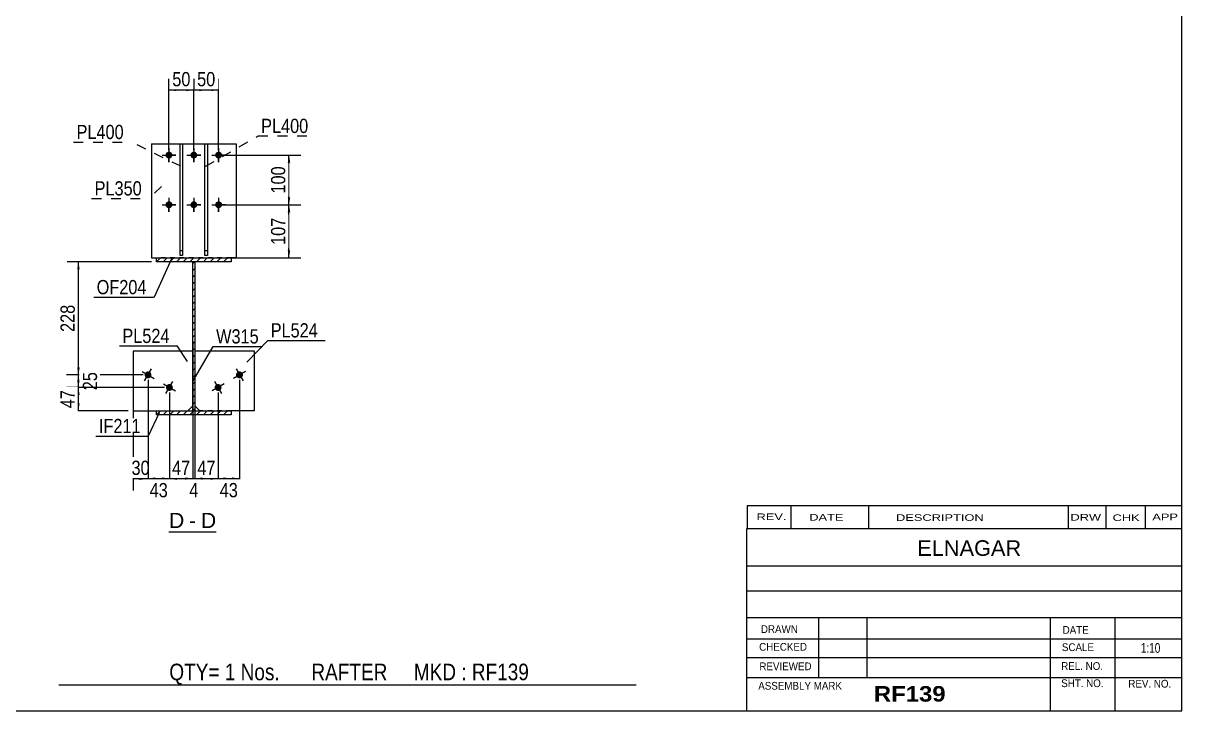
# Model space of a CAD drawing. Header units: millimetres. Extents: x -33 to 369, y -197 to 80.
# Drawn here: x 135.8 to 369.1, y -196.6 to -58.1 of the extents above; entities that cross this region are included whole.
import ezdxf

# ---------------------------------------------------------------- set-up
doc = ezdxf.new("R2010")
doc.units = ezdxf.units.MM
doc.linetypes.add('DXK_LINE_DOT1', pattern=[1.8814, 0.9407, -0.9407])
doc.linetypes.add('DXK_LINE_DOT2', pattern=[3.9198, 1.9599, -1.9599])
doc.styles.add('Arial', font='ARIAL.TTF', dxfattribs={"height": 0.2})
doc.styles.add('Arial Bold', font='ARIALBD.TTF', dxfattribs={"height": 0.2})
doc.styles.add('Arial Narrow', font='ARIALN.TTF', dxfattribs={"height": 0.2})

# ---------------------------------------------------------------- blocks, each defined once
blk = doc.blocks.new('Unknown-627306682-1201')
at = {"color": 5, "linetype": 'Continuous'}
for p, q in [((369.14, -196.57), (369.14, 80.43)), ((-30.86, -196.57), (369.14, -196.57))]:
    blk.add_line(p, q, dxfattribs=at)
blk = doc.blocks.new('Unknown-627306682-12 - 1220')
at = {"color": 7, "linetype": 'Continuous'}
blk.add_line((165.18, -160.5), (174.68, -160.5), dxfattribs=at)
at = {"color": 0, "linetype": 'Continuous'}
blk.add_wipeout([(168.26, -159.75), (168.26, -156.55), (165.18, -156.55), (165.18, -159.75)], dxfattribs=at)
blk.add_wipeout([(170.64, -159.75), (170.64, -156.55), (169.22, -156.55), (169.22, -159.75)], dxfattribs=at)
at = {"color": 96, "linetype": 'Continuous', "style": 'Arial'}
blk.add_text('D', height=3.06, dxfattribs=at).set_placement((165.18, -159.75))
at = {"color": 0, "linetype": 'Continuous'}
blk.add_wipeout([(174.68, -159.75), (174.68, -156.55), (171.6, -156.55), (171.6, -159.75)], dxfattribs=at)
at = {"color": 96, "linetype": 'Continuous', "style": 'Arial'}
for s, p in [('-', (169.22, -159.75)), ('D', (171.6, -159.75))]:
    blk.add_text(s, height=3.06, dxfattribs=at).set_placement(p)
blk = doc.blocks.new('Part-627306682-1240 - 1220')
at = {"color": 2, "linetype": 'Continuous'}
for p, q in [((161.68, -82.34), (161.68, -105.34)), ((161.68, -82.34), (178.68, -82.34)), ((178.68, -82.34), (178.68, -105.34)), ((161.68, -105.34), (162.68, -105.34)), ((178.68, -105.34), (177.68, -105.34))]:
    blk.add_line(p, q, dxfattribs=at)
at = {"color": 7, "linetype": 'DXK_LINE_DOT1'}
blk.add_line((177.68, -105.34), (162.68, -105.34), dxfattribs=at)
blk = doc.blocks.new('Part-627306682-1280 - 1220')
at = {"linetype": 'Continuous'}
h = blk.add_hatch(dxfattribs=at)
h.set_pattern_fill('', scale=0.3, style=0, pattern_type=0)
h.set_pattern_definition([(45, (162.6751, -136.9391), (-0.67352, 0.67352), [])])
h.paths.add_polyline_path([(162.68, -136.14), (162.68, -136.94), (177.68, -136.94), (177.68, -136.14)])
at = {"color": 2, "linetype": 'Continuous'}
for p, q in [((162.68, -136.94), (162.68, -136.14)), ((162.68, -136.14), (177.68, -136.14)), ((177.68, -136.94), (162.68, -136.94)), ((177.68, -136.14), (177.68, -136.94))]:
    blk.add_line(p, q, dxfattribs=at)
blk = doc.blocks.new('Part-627306682-1302 - 1220')
at = {"linetype": 'Continuous'}
h = blk.add_hatch(dxfattribs=at)
h.set_pattern_fill('', scale=0.3, style=0, pattern_type=0)
h.set_pattern_definition([(45, (162.6751, -106.1391), (-0.67352, 0.67352), [])])
h.paths.add_polyline_path([(162.68, -105.34), (162.68, -106.14), (177.68, -106.14), (177.68, -105.34)])
at = {"color": 2, "linetype": 'Continuous'}
for p, q in [((162.68, -106.14), (162.68, -105.34)), ((162.68, -105.34), (177.68, -105.34)), ((177.68, -106.14), (162.68, -106.14)), ((177.68, -105.34), (177.68, -106.14))]:
    blk.add_line(p, q, dxfattribs=at)
blk = doc.blocks.new('Bolt-627306682-1306 - 1220')
at = {"linetype": 'Continuous'}
for points in [[(179.74, -129.51, -1), (179.03, -128.3, -1)], [(175.43, -132.04, -1), (174.72, -130.84, -1)]]:
    blk.add_hatch(color=3, dxfattribs=at).paths.add_polyline_path(points)
at = {"color": 3, "linetype": 'Continuous'}
for p, q in [((180.59, -128.2), (178.18, -129.61)), ((178.68, -127.7), (180.1, -130.11)), ((174.37, -130.23), (175.78, -132.65)), ((176.28, -130.73), (173.87, -132.15))]:
    blk.add_line(p, q, dxfattribs=at)
blk = doc.blocks.new('Bolt-627306682-1307 - 1220')
at = {"linetype": 'Continuous'}
for points in [[(161.32, -128.3, -1), (160.61, -129.51, -1)], [(165.63, -130.84, -1), (164.92, -132.04, -1)]]:
    blk.add_hatch(color=3, dxfattribs=at).paths.add_polyline_path(points)
at = {"color": 3, "linetype": 'Continuous'}
for p, q in [((159.76, -128.2), (162.17, -129.61)), ((160.26, -130.11), (161.67, -127.7)), ((164.57, -132.65), (165.98, -130.23)), ((164.07, -130.73), (166.48, -132.15))]:
    blk.add_line(p, q, dxfattribs=at)
blk = doc.blocks.new('Bolt-627306682-1308 - 1220')
at = {"color": 3, "linetype": 'Continuous'}
for p, q in [((165.18, -83.24), (165.18, -84.17)), ((170.18, -83.24), (170.18, -84.17)), ((175.18, -83.24), (175.18, -84.17)), ((163.78, -84.64), (164.71, -84.64)), ((165.18, -86.04), (165.18, -85.11)), ((166.58, -84.64), (165.64, -84.64)), ((168.78, -84.64), (169.71, -84.64)), ((170.18, -86.04), (170.18, -85.11)), ((171.58, -84.64), (170.64, -84.64)), ((173.78, -84.64), (174.71, -84.64)), ((175.18, -86.04), (175.18, -85.11)), ((176.58, -84.64), (175.64, -84.64)), ((165.18, -93.24), (165.18, -94.17)), ((170.18, -93.24), (170.18, -94.17)), ((175.18, -93.24), (175.18, -94.17)), ((163.78, -94.64), (164.71, -94.64)), ((165.18, -96.04), (165.18, -95.11)), ((166.58, -94.64), (165.64, -94.64)), ((168.78, -94.64), (169.71, -94.64)), ((170.18, -96.04), (170.18, -95.11)), ((171.58, -94.64), (170.64, -94.64)), ((173.78, -94.64), (174.71, -94.64)), ((175.18, -96.04), (175.18, -95.11)), ((176.58, -94.64), (175.64, -94.64))]:
    blk.add_line(p, q, dxfattribs=at)
blk = doc.blocks.new('Bolt-627306682-1316 - 1220')
at = {"linetype": 'Continuous'}
for points in [[(165.88, -84.64, -1), (164.48, -84.64, -1)], [(170.88, -84.64, -1), (169.48, -84.64, -1)], [(175.88, -84.64, -1), (174.48, -84.64, -1)], [(165.88, -94.64, -1), (164.48, -94.64, -1)], [(170.88, -94.64, -1), (169.48, -94.64, -1)], [(175.88, -94.64, -1), (174.48, -94.64, -1)]]:
    blk.add_hatch(color=3, dxfattribs=at).paths.add_polyline_path(points)
at = {"color": 3, "linetype": 'Continuous'}
for p, q in [((165.18, -83.24), (165.18, -86.04)), ((170.18, -83.24), (170.18, -86.04)), ((175.18, -83.24), (175.18, -86.04)), ((163.78, -84.64), (166.58, -84.64)), ((168.78, -84.64), (171.58, -84.64)), ((173.78, -84.64), (176.58, -84.64)), ((165.18, -93.24), (165.18, -96.04)), ((170.18, -93.24), (170.18, -96.04)), ((175.18, -93.24), (175.18, -96.04)), ((163.78, -94.64), (166.58, -94.64)), ((168.78, -94.64), (171.58, -94.64)), ((173.78, -94.64), (176.58, -94.64))]:
    blk.add_line(p, q, dxfattribs=at)
blk = doc.blocks.new('Part-627306682-1335 - 1220')
at = {"linetype": 'Continuous'}
h = blk.add_hatch(dxfattribs=at)
h.set_pattern_fill('', scale=0.3, style=0, pattern_type=0)
h.set_pattern_definition([(45, (169.9751, -136.1391), (-0.67352, 0.67352), [])])
h.paths.add_polyline_path([(169.98, -106.14), (169.98, -136.14), (170.38, -136.14), (170.38, -106.14)])
at = {"color": 2, "linetype": 'Continuous'}
for p, q in [((169.98, -136.14), (169.98, -106.14)), ((169.98, -106.14), (170.38, -106.14)), ((170.38, -106.14), (170.38, -136.14)), ((170.38, -136.14), (169.98, -136.14))]:
    blk.add_line(p, q, dxfattribs=at)
blk = doc.blocks.new('Part-627306682-1336 - 1220')
at = {"color": 2, "linetype": 'Continuous'}
for p, q in [((172.43, -104.84), (172.43, -82.34)), ((172.43, -82.34), (172.93, -82.34)), ((172.93, -82.34), (172.93, -104.84)), ((172.93, -104.84), (172.43, -104.84))]:
    blk.add_line(p, q, dxfattribs=at)
at = {"color": 7, "linetype": 'DXK_LINE_DOT1'}
blk.add_line((172.43, -103.84), (172.93, -103.84), dxfattribs=at)
blk = doc.blocks.new('Part-627306682-1425 - 1220')
at = {"color": 7, "linetype": 'DXK_LINE_DOT1'}
for p, q in [((161.68, -82.34), (161.68, -105.34)), ((161.68, -82.34), (167.43, -82.34)), ((167.93, -82.34), (172.43, -82.34)), ((172.93, -82.34), (178.68, -82.34)), ((178.68, -82.34), (178.68, -105.34)), ((161.68, -105.34), (162.68, -105.34)), ((177.68, -105.34), (178.68, -105.34))]:
    blk.add_line(p, q, dxfattribs=at)
blk = doc.blocks.new('Part-627306682-1361 - 1220')
at = {"color": 7, "linetype": 'DXK_LINE_DOT1'}
for p, q in [((172.43, -104.84), (172.43, -82.34)), ((172.43, -82.34), (172.93, -82.34)), ((172.93, -82.34), (172.93, -104.84)), ((172.93, -104.84), (172.43, -104.84))]:
    blk.add_line(p, q, dxfattribs=at)
blk = doc.blocks.new('Part-627306682-1367 - 1220')
at = {"color": 2, "linetype": 'Continuous'}
for p, q in [((167.43, -104.84), (167.43, -82.34)), ((167.43, -82.34), (167.93, -82.34)), ((167.93, -82.34), (167.93, -104.84)), ((167.93, -104.84), (167.43, -104.84))]:
    blk.add_line(p, q, dxfattribs=at)
at = {"color": 7, "linetype": 'DXK_LINE_DOT1'}
blk.add_line((167.43, -103.84), (167.93, -103.84), dxfattribs=at)
blk = doc.blocks.new('Part-627306682-1393 - 1220')
at = {"color": 2, "linetype": 'Continuous'}
for p, q in [((182.38, -124.14), (170.38, -124.14)), ((182.38, -136.14), (182.38, -124.14)), ((171.38, -136.14), (170.38, -135.14)), ((182.38, -136.14), (177.68, -136.14))]:
    blk.add_line(p, q, dxfattribs=at)
at = {"color": 7, "linetype": 'DXK_LINE_DOT1'}
for p, q in [((170.38, -124.14), (170.38, -135.14)), ((177.68, -136.14), (171.38, -136.14))]:
    blk.add_line(p, q, dxfattribs=at)
blk = doc.blocks.new('Part-627306682-1398 - 1220')
at = {"color": 2, "linetype": 'Continuous'}
for p, q in [((169.98, -124.14), (157.98, -124.14)), ((157.98, -124.14), (157.98, -136.14)), ((168.98, -136.14), (169.98, -135.14)), ((157.98, -136.14), (162.68, -136.14))]:
    blk.add_line(p, q, dxfattribs=at)
at = {"color": 7, "linetype": 'DXK_LINE_DOT1'}
for p, q in [((169.98, -135.14), (169.98, -124.14)), ((162.68, -136.14), (168.98, -136.14))]:
    blk.add_line(p, q, dxfattribs=at)
blk = doc.blocks.new('Part-627306682-1403 - 1220')
at = {"color": 7, "linetype": 'DXK_LINE_DOT1'}
for p, q in [((167.43, -104.84), (167.43, -82.34)), ((167.43, -82.34), (167.93, -82.34)), ((167.93, -82.34), (167.93, -104.84)), ((167.93, -104.84), (167.43, -104.84))]:
    blk.add_line(p, q, dxfattribs=at)
blk = doc.blocks.new('StraightDimension-627306682-3037 - 1220')
at = {"linetype": 'Continuous'}
for points in [[(171.68, -71.77), (170.18, -71.52), (171.68, -71.27)], [(173.68, -71.27), (175.18, -71.52), (173.68, -71.77)]]:
    blk.add_hatch(color=7, dxfattribs=at).paths.add_polyline_path(points)
at = {"color": 7, "linetype": 'Continuous'}
for p, q in [((170.18, -83.64), (170.18, -69.27)), ((175.18, -83.64), (175.18, -69.27)), ((170.18, -71.52), (175.18, -71.52))]:
    blk.add_line(p, q, dxfattribs=at)
at = {"color": 0}
blk.add_wipeout([(175.1, -71.37), (175.1, -67.17), (170.25, -67.17), (170.25, -71.37)], dxfattribs=at)
at = {"color": 3, "style": 'Arial Narrow'}
blk.add_text('50', height=2.863, dxfattribs=at).set_placement((170.85, -70.77))
blk = doc.blocks.new('StraightDimension-627306682-1484 - 1220')
at = {"linetype": 'Continuous'}
for points in [[(171.88, -150.05), (170.38, -149.8), (171.88, -149.55)], [(173.58, -149.55), (175.08, -149.8), (173.58, -150.05)]]:
    blk.add_hatch(color=7, dxfattribs=at).paths.add_polyline_path(points)
at = {"color": 7, "linetype": 'Continuous'}
for p, q in [((175.08, -132.44), (175.08, -152.2)), ((170.38, -135.19), (170.38, -152.2)), ((170.38, -149.8), (175.08, -149.8))]:
    blk.add_line(p, q, dxfattribs=at)
at = {"color": 0}
blk.add_wipeout([(175.15, -149.65), (175.15, -145.45), (170.3, -145.45), (170.3, -149.65)], dxfattribs=at)
at = {"color": 3, "style": 'Arial Narrow'}
blk.add_text('47', height=2.863, dxfattribs=at).set_placement((170.9, -149.05))
blk = doc.blocks.new('StraightDimension-627306682-1508 - 1220')
at = {"linetype": 'Continuous'}
for points in [[(146.7, -107.64), (146.95, -106.14), (147.2, -107.64)], [(147.2, -127.41), (146.95, -128.91), (146.7, -127.41)]]:
    blk.add_hatch(color=7, dxfattribs=at).paths.add_polyline_path(points)
at = {"color": 7, "linetype": 'Continuous'}
for p, q in [((161.68, -106.14), (144.7, -106.14)), ((146.95, -128.91), (146.95, -106.14)), ((159.96, -128.91), (144.7, -128.91))]:
    blk.add_line(p, q, dxfattribs=at)
at = {"color": 0}
blk.add_wipeout([(146.8, -114.18), (142.6, -114.18), (142.6, -120.86), (146.8, -120.86)], dxfattribs=at)
at = {"color": 3, "style": 'Arial Narrow'}
blk.add_text('228', height=2.863, rotation=90.0002, dxfattribs=at).set_placement((146.2, -120.26))
blk = doc.blocks.new('StraightDimension-627306682-1459 - 1220')
at = {"linetype": 'Continuous'}
for points in [[(166.78, -150.05), (165.28, -149.8), (166.78, -149.55)], [(168.48, -149.55), (169.98, -149.8), (168.48, -150.05)]]:
    blk.add_hatch(color=7, dxfattribs=at).paths.add_polyline_path(points)
at = {"color": 7, "linetype": 'Continuous'}
for p, q in [((169.98, -122.14), (169.98, -152.2)), ((165.28, -132.44), (165.28, -152.2)), ((165.28, -149.8), (169.98, -149.8))]:
    blk.add_line(p, q, dxfattribs=at)
at = {"color": 0}
blk.add_wipeout([(170.05, -149.65), (170.05, -145.45), (165.2, -145.45), (165.2, -149.65)], dxfattribs=at)
at = {"color": 3, "style": 'Arial Narrow'}
blk.add_text('47', height=2.863, dxfattribs=at).set_placement((165.8, -149.05))
blk = doc.blocks.new('StraightDimension-627306682-1429 - 1220')
at = {"linetype": 'Continuous'}
for points in [[(159.48, -150.05), (157.98, -149.8), (159.48, -149.55)], [(159.46, -149.55), (160.96, -149.8), (159.46, -150.05)]]:
    blk.add_hatch(color=7, dxfattribs=at).paths.add_polyline_path(points)
at = {"color": 7, "linetype": 'Continuous'}
for p, q in [((160.96, -129.91), (160.96, -152.2)), ((157.98, -131.14), (157.98, -152.2)), ((157.98, -149.8), (160.96, -149.8))]:
    blk.add_line(p, q, dxfattribs=at)
at = {"color": 0}
blk.add_wipeout([(161.9, -149.65), (161.9, -145.45), (157.04, -145.45), (157.04, -149.65)], dxfattribs=at)
at = {"color": 3, "style": 'Arial Narrow'}
blk.add_text('30', height=2.863, dxfattribs=at).set_placement((157.64, -149.05))
blk = doc.blocks.new('StraightDimension-627306682-1449 - 1220')
at = {"linetype": 'Continuous'}
for points in [[(162.46, -150.05), (160.96, -149.8), (162.46, -149.55)], [(163.78, -149.55), (165.28, -149.8), (163.78, -150.05)]]:
    blk.add_hatch(color=7, dxfattribs=at).paths.add_polyline_path(points)
at = {"color": 7, "linetype": 'Continuous'}
for p, q in [((160.96, -129.91), (160.96, -152.05)), ((165.28, -132.44), (165.28, -152.05)), ((160.96, -149.8), (165.28, -149.8))]:
    blk.add_line(p, q, dxfattribs=at)
at = {"color": 0}
blk.add_wipeout([(165.55, -154.15), (165.55, -149.95), (160.69, -149.95), (160.69, -154.15)], dxfattribs=at)
at = {"color": 3, "style": 'Arial Narrow'}
blk.add_text('43', height=2.863, dxfattribs=at).set_placement((161.29, -153.55))
blk = doc.blocks.new('StraightDimension-627306682-1470 - 1220')
at = {"linetype": 'Continuous'}
for points in [[(168.48, -149.55), (169.98, -149.8), (168.48, -150.05)], [(171.88, -150.05), (170.38, -149.8), (171.88, -149.55)]]:
    blk.add_hatch(color=7, dxfattribs=at).paths.add_polyline_path(points)
at = {"color": 7, "linetype": 'Continuous'}
for p, q in [((169.98, -122.14), (169.98, -152.05)), ((170.38, -135.19), (170.38, -152.05)), ((169.98, -149.8), (170.38, -149.8))]:
    blk.add_line(p, q, dxfattribs=at)
at = {"color": 0}
blk.add_wipeout([(171.69, -154.15), (171.69, -149.95), (168.66, -149.95), (168.66, -154.15)], dxfattribs=at)
at = {"color": 3, "style": 'Arial Narrow'}
blk.add_text('4', height=2.86, dxfattribs=at).set_placement((169.26, -153.55))
blk = doc.blocks.new('StraightDimension-627306682-1497 - 1220')
at = {"linetype": 'Continuous'}
for points in [[(176.58, -150.05), (175.08, -149.8), (176.58, -149.55)], [(177.89, -149.55), (179.39, -149.8), (177.89, -150.05)]]:
    blk.add_hatch(color=7, dxfattribs=at).paths.add_polyline_path(points)
at = {"color": 7, "linetype": 'Continuous'}
for p, q in [((179.39, -129.91), (179.39, -152.05)), ((175.08, -132.44), (175.08, -152.05)), ((175.08, -149.8), (179.39, -149.8))]:
    blk.add_line(p, q, dxfattribs=at)
at = {"color": 0}
blk.add_wipeout([(179.66, -154.15), (179.66, -149.95), (174.8, -149.95), (174.8, -154.15)], dxfattribs=at)
at = {"color": 3, "style": 'Arial Narrow'}
blk.add_text('43', height=2.863, dxfattribs=at).set_placement((175.4, -153.55))
blk = doc.blocks.new('StraightDimension-627306682-1516 - 1220')
at = {"linetype": 'Continuous'}
for points in [[(146.7, -130.41), (146.95, -128.91), (147.2, -130.41)], [(147.2, -129.94), (146.95, -131.44), (146.7, -129.94)]]:
    blk.add_hatch(color=7, dxfattribs=at).paths.add_polyline_path(points)
at = {"color": 7, "linetype": 'Continuous'}
for p, q in [((159.96, -128.91), (144.55, -128.91)), ((146.95, -131.44), (146.95, -128.91)), ((164.28, -131.44), (144.55, -131.44))]:
    blk.add_line(p, q, dxfattribs=at)
at = {"color": 0}
blk.add_wipeout([(151.3, -127.74), (147.1, -127.74), (147.1, -132.6), (151.3, -132.6)], dxfattribs=at)
at = {"color": 3, "style": 'Arial Narrow'}
blk.add_text('25', height=2.863, rotation=90.0002, dxfattribs=at).set_placement((150.7, -132))
blk = doc.blocks.new('StraightDimension-627306682-1541 - 1220')
at = {"linetype": 'Continuous'}
for points in [[(189.1, -86.14), (189.35, -84.64), (189.6, -86.14)], [(189.6, -93.14), (189.35, -94.64), (189.1, -93.14)]]:
    blk.add_hatch(color=7, dxfattribs=at).paths.add_polyline_path(points)
at = {"color": 7, "linetype": 'Continuous'}
for p, q in [((176.18, -84.64), (191.75, -84.64)), ((189.35, -94.64), (189.35, -84.64)), ((176.18, -94.64), (191.75, -94.64))]:
    blk.add_line(p, q, dxfattribs=at)
at = {"color": 0}
blk.add_wipeout([(189.2, -86.3), (185, -86.3), (185, -92.98), (189.2, -92.98)], dxfattribs=at)
at = {"color": 3, "style": 'Arial Narrow'}
blk.add_text('100', height=2.863, rotation=90.0002, dxfattribs=at).set_placement((188.6, -92.38))
blk = doc.blocks.new('StraightDimension-627306682-1524 - 1220')
at = {"linetype": 'Continuous'}
for points in [[(146.7, -132.94), (146.95, -131.44), (147.2, -132.94)], [(147.2, -134.64), (146.95, -136.14), (146.7, -134.64)]]:
    blk.add_hatch(color=7, dxfattribs=at).paths.add_polyline_path(points)
at = {"color": 7, "linetype": 'Continuous'}
for p, q in [((164.28, -131.44), (144.7, -131.44)), ((146.95, -136.14), (146.95, -131.44)), ((156.98, -136.14), (144.7, -136.14))]:
    blk.add_line(p, q, dxfattribs=at)
at = {"color": 0}
blk.add_wipeout([(146.8, -131.36), (142.6, -131.36), (142.6, -136.22), (146.8, -136.22)], dxfattribs=at)
at = {"color": 3, "style": 'Arial Narrow'}
blk.add_text('47', height=2.863, rotation=90.0002, dxfattribs=at).set_placement((146.2, -135.62))
blk = doc.blocks.new('StraightDimension-627306682-1557 - 1220')
at = {"linetype": 'Continuous'}
for points in [[(189.1, -96.14), (189.35, -94.64), (189.6, -96.14)], [(189.6, -103.84), (189.35, -105.34), (189.1, -103.84)]]:
    blk.add_hatch(color=7, dxfattribs=at).paths.add_polyline_path(points)
at = {"color": 7, "linetype": 'Continuous'}
for p, q in [((176.18, -94.64), (191.75, -94.64)), ((189.35, -105.34), (189.35, -94.64)), ((178.68, -105.34), (191.75, -105.34))]:
    blk.add_line(p, q, dxfattribs=at)
at = {"color": 0}
blk.add_wipeout([(189.2, -96.65), (185, -96.65), (185, -103.33), (189.2, -103.33)], dxfattribs=at)
at = {"color": 3, "style": 'Arial Narrow'}
blk.add_text('107', height=2.863, rotation=90.0002, dxfattribs=at).set_placement((188.6, -102.73))
blk = doc.blocks.new('StraightDimension-627306682-3035 - 1220')
at = {"linetype": 'Continuous'}
for points in [[(166.68, -71.77), (165.18, -71.52), (166.68, -71.27)], [(168.68, -71.27), (170.18, -71.52), (168.68, -71.77)]]:
    blk.add_hatch(color=7, dxfattribs=at).paths.add_polyline_path(points)
at = {"color": 7, "linetype": 'Continuous'}
for p, q in [((165.18, -83.64), (165.18, -69.27)), ((170.18, -83.64), (170.18, -69.27)), ((165.18, -71.52), (170.18, -71.52))]:
    blk.add_line(p, q, dxfattribs=at)
at = {"color": 0}
blk.add_wipeout([(170.1, -71.37), (170.1, -67.17), (165.25, -67.17), (165.25, -71.37)], dxfattribs=at)
at = {"color": 3, "style": 'Arial Narrow'}
blk.add_text('50', height=2.863, dxfattribs=at).set_placement((165.85, -70.77))
blk = doc.blocks.new('CBS_CALLOFF-627306682-5622')
at = {"color": 7, "linetype": 'Continuous'}
blk.add_line((143.02, -191.3), (259.25, -191.32), dxfattribs=at)
at = {"color": 3, "linetype": 'Continuous', "style": 'Arial Narrow'}
blk.add_text('QTY= 1 Nos.      RAFTER     MKD : RF139', height=3.3405, dxfattribs=at).set_placement((165.25, -190.41))
blk = doc.blocks.new('CBS_NAME_BLOG-627306682-5623')
at = {"color": 7, "linetype": 'Continuous'}
for p, q in [((281.55, -159.82), (369.07, -159.82)), ((281.55, -196.52), (281.55, -159.82)), ((281.55, -167.35), (369.07, -167.35)), ((281.62, -172.41), (369.14, -172.41)), ((281.55, -177.78), (369.07, -177.78)), ((296.07, -189.88), (296.07, -177.79)), ((305.76, -189.86), (305.76, -177.79)), ((342.67, -196.52), (342.67, -177.79)), ((355.72, -196.52), (355.72, -177.78)), ((281.56, -182.08), (369.14, -182.06)), ((281.55, -185.82), (369.07, -185.82)), ((281.55, -189.87), (369.07, -189.87)), ((281.55, -196.57), (369.14, -196.57))]:
    blk.add_line(p, q, dxfattribs=at)
at = {"color": 3, "linetype": 'Continuous', "style": 'Arial'}
blk.add_text('ELNAGAR', height=3.133, dxfattribs=at).set_placement((315.87, -165.35))
at = {"color": 3, "linetype": 'Continuous'}
for s, height, style, width, p in [('DRAWN', 1.566, 'Arial', 0.9, (284.38, -180.89)), ('DATE', 1.566, 'Arial', 0.9, (345.14, -181.05)), ('CHECKED', 1.566, 'Arial', 0.9, (284.03, -184.46)), ('SCALE', 1.566, 'Arial', 0.9, (344.99, -184.53)), ('1:10', 1.957, 'Arial Narrow', 0.9, (360.88, -184.88)), ('REVIEWED', 1.566, 'Arial', 0.9, (284.07, -188.38)), ('REL. NO.', 1.566, 'Arial', 0.9, (344.85, -188.33)), ('ASSEMBLY MARK', 1.5663, 'Arial', 0.9, (283.85, -192.31)), ('SHT. NO.', 1.566, 'Arial', 0.9, (344.85, -191.79)), ('REV. NO.', 1.566, 'Arial', 0.9, (358.37, -191.89)), ('RF139', 3.131, 'Arial Bold', 1.1, (307.13, -194.71))]:
    blk.add_text(s, height=height, dxfattribs=dict(at, style=style, width=width)).set_placement(p)
blk = doc.blocks.new('CBS_REVISION-627306682-5624')
at = {"color": 7, "linetype": 'Continuous'}
for p, q in [((281.63, -155.18), (281.63, -159.82)), ((281.63, -155.19), (369.13, -155.19)), ((290.43, -155.19), (290.43, -159.82)), ((306.02, -155.18), (306.02, -159.75)), ((346.28, -155.19), (346.28, -159.81)), ((353.82, -155.19), (353.82, -159.82)), ((361.77, -155.19), (361.77, -159.82)), ((281.63, -159.82), (369.13, -159.82))]:
    blk.add_line(p, q, dxfattribs=at)
at = {"color": 7, "style": 'Arial Narrow', "width": 1.7}
for s, height, p in [('REV.', 1.326, (283.5, -158.14)), ('DATE', 1.326, (294.12, -158.25)), ('DESCRIPTION', 1.3257, (311.6, -158.31)), ('DRW', 1.326, (346.71, -158.25)), ('CHK', 1.326, (355.2, -158.34)), ('APP', 1.326, (363.2, -158.18))]:
    blk.add_text(s, height=height, dxfattribs=at).set_placement(p)
blk = doc.blocks.new('Mark-627306682-1275 - 1220')
at = {"color": 7, "linetype": 'Continuous'}
blk.add_line((163.19, -136.52), (160.98, -141.23), dxfattribs=at)
at = {"color": 0}
blk.add_wipeout([(159.48, -140.63), (159.48, -137.63), (151.08, -137.63), (151.08, -140.63)], dxfattribs=at)
blk.add_wipeout([(159.48, -140.63), (159.48, -137.63), (151.08, -137.63), (151.08, -140.63)], dxfattribs=at)
at = {"color": 7, "linetype": 'Continuous'}
blk.add_line((150.48, -141.23), (160.98, -141.23), dxfattribs=at)
at = {"color": 3, "style": 'Arial Narrow'}
blk.add_text('IF211', height=2.863, dxfattribs=at).set_placement((151.08, -140.63))
blk = doc.blocks.new('Mark-627306682-1298 - 1220')
at = {"color": 7, "linetype": 'Continuous'}
blk.add_line((165.7, -105.53), (162.17, -113.26), dxfattribs=at)
at = {"color": 0}
blk.add_wipeout([(160.67, -112.66), (160.67, -109.66), (150.62, -109.66), (150.62, -112.66)], dxfattribs=at)
blk.add_wipeout([(160.67, -112.66), (160.67, -109.66), (150.62, -109.66), (150.62, -112.66)], dxfattribs=at)
at = {"color": 7, "linetype": 'Continuous'}
blk.add_line((150.02, -113.26), (162.17, -113.26), dxfattribs=at)
at = {"color": 3, "style": 'Arial Narrow'}
blk.add_text('OF204', height=2.863, dxfattribs=at).set_placement((150.62, -112.66))
blk = doc.blocks.new('Mark-627306682-1331 - 1220')
at = {"color": 0}
blk.add_wipeout([(183.27, -122.58), (183.27, -119.58), (174.68, -119.58), (174.68, -122.58)], dxfattribs=at)
blk.add_wipeout([(183.27, -122.58), (183.27, -119.58), (174.68, -119.58), (174.68, -122.58)], dxfattribs=at)
at = {"color": 7, "linetype": 'Continuous'}
for p, q in [((170.08, -130.11), (174.08, -123.18)), ((174.08, -123.18), (183.87, -123.18))]:
    blk.add_line(p, q, dxfattribs=at)
at = {"color": 3, "style": 'Arial Narrow'}
blk.add_text('W315', height=2.863, dxfattribs=at).set_placement((174.68, -122.58))
blk = doc.blocks.new('Mark-627306682-1399 - 1220')
at = {"color": 7, "linetype": 'DXK_LINE_DOT2'}
blk.add_line((167.56, -86.9), (157.58, -82.01), dxfattribs=at)
at = {"color": 0}
blk.add_wipeout([(156.08, -81.41), (156.08, -78.41), (146.57, -78.41), (146.57, -81.41)], dxfattribs=at)
blk.add_wipeout([(156.08, -81.41), (156.08, -78.41), (146.57, -78.41), (146.57, -81.41)], dxfattribs=at)
at = {"color": 7, "linetype": 'DXK_LINE_DOT2'}
blk.add_line((145.97, -82.01), (157.58, -82.01), dxfattribs=at)
at = {"color": 3, "style": 'Arial Narrow'}
blk.add_text('PL400', height=2.863, dxfattribs=at).set_placement((146.57, -81.41))
blk = doc.blocks.new('Mark-627306682-1421 - 1220')
at = {"color": 7, "linetype": 'DXK_LINE_DOT2'}
blk.add_line((163.71, -90.96), (161.21, -93.37), dxfattribs=at)
at = {"color": 0}
blk.add_wipeout([(159.71, -92.77), (159.71, -89.77), (150.21, -89.77), (150.21, -92.77)], dxfattribs=at)
blk.add_wipeout([(159.71, -92.77), (159.71, -89.77), (150.21, -89.77), (150.21, -92.77)], dxfattribs=at)
at = {"color": 7, "linetype": 'DXK_LINE_DOT2'}
blk.add_line((149.61, -93.37), (161.21, -93.37), dxfattribs=at)
at = {"color": 3, "style": 'Arial Narrow'}
blk.add_text('PL350', height=2.863, dxfattribs=at).set_placement((150.21, -92.77))
blk = doc.blocks.new('Mark-627306682-1357 - 1220')
at = {"color": 0}
blk.add_wipeout([(193.25, -80.19), (193.25, -77.19), (183.74, -77.19), (183.74, -80.19)], dxfattribs=at)
blk.add_wipeout([(193.25, -80.19), (193.25, -77.19), (183.74, -77.19), (183.74, -80.19)], dxfattribs=at)
at = {"color": 7, "linetype": 'DXK_LINE_DOT2'}
for p, q in [((172.56, -86.9), (183.14, -80.79)), ((183.14, -80.79), (194.75, -80.79))]:
    blk.add_line(p, q, dxfattribs=at)
at = {"color": 3, "style": 'Arial Narrow'}
blk.add_text('PL400', height=2.863, dxfattribs=at).set_placement((183.74, -80.19))
blk = doc.blocks.new('Mark-627306682-1389 - 1220')
at = {"color": 0}
blk.add_wipeout([(195.16, -121.36), (195.16, -118.36), (185.66, -118.36), (185.66, -121.36)], dxfattribs=at)
blk.add_wipeout([(195.16, -121.36), (195.16, -118.36), (185.66, -118.36), (185.66, -121.36)], dxfattribs=at)
at = {"color": 7, "linetype": 'Continuous'}
for p, q in [((180.83, -126.31), (185.06, -121.96)), ((185.06, -121.96), (196.66, -121.96))]:
    blk.add_line(p, q, dxfattribs=at)
at = {"color": 3, "style": 'Arial Narrow'}
blk.add_text('PL524', height=2.863, dxfattribs=at).set_placement((185.66, -121.36))
blk = doc.blocks.new('Mark-627306682-1394 - 1220')
at = {"color": 7, "linetype": 'Continuous'}
blk.add_line((168.93, -126.21), (166.81, -123.08), dxfattribs=at)
at = {"color": 0}
blk.add_wipeout([(165.31, -122.48), (165.31, -119.48), (155.8, -119.48), (155.8, -122.48)], dxfattribs=at)
blk.add_wipeout([(165.31, -122.48), (165.31, -119.48), (155.8, -119.48), (155.8, -122.48)], dxfattribs=at)
at = {"color": 7, "linetype": 'Continuous'}
blk.add_line((155.2, -123.08), (166.81, -123.08), dxfattribs=at)
at = {"color": 3, "style": 'Arial Narrow'}
blk.add_text('PL524', height=2.863, dxfattribs=at).set_placement((155.8, -122.48))

msp = doc.modelspace()

# ---------------------------------------------------------------- block references
for name in ['Unknown-627306682-1201', 'Part-627306682-1240 - 1220', 'Part-627306682-1425 - 1220', 'Bolt-627306682-1308 - 1220', 'Bolt-627306682-1316 - 1220', 'Part-627306682-1367 - 1220', 'Part-627306682-1403 - 1220', 'Part-627306682-1336 - 1220', 'Part-627306682-1361 - 1220', 'Part-627306682-1302 - 1220', 'Part-627306682-1335 - 1220', 'Part-627306682-1398 - 1220', 'Part-627306682-1393 - 1220', 'Bolt-627306682-1307 - 1220', 'Bolt-627306682-1306 - 1220', 'Part-627306682-1280 - 1220', 'CBS_REVISION-627306682-5624', 'CBS_NAME_BLOG-627306682-5623', 'CBS_CALLOFF-627306682-5622']:
    msp.add_blockref(name, (0, 0))

# ---------------------------------------------------------------- next in the draw order: block references
for name in ['StraightDimension-627306682-3037 - 1220', 'Mark-627306682-1421 - 1220', 'StraightDimension-627306682-1508 - 1220', 'StraightDimension-627306682-1484 - 1220', 'Unknown-627306682-12 - 1220']:
    msp.add_blockref(name, (0, 0))

# ---------------------------------------------------------------- next in the draw order: block references
for name in ['StraightDimension-627306682-3035 - 1220', 'StraightDimension-627306682-1541 - 1220', 'Mark-627306682-1298 - 1220', 'StraightDimension-627306682-1459 - 1220', 'StraightDimension-627306682-1429 - 1220', 'StraightDimension-627306682-1497 - 1220']:
    msp.add_blockref(name, (0, 0))

# ---------------------------------------------------------------- next in the draw order: block references
for name in ['Mark-627306682-1399 - 1220', 'Mark-627306682-1357 - 1220', 'StraightDimension-627306682-1557 - 1220', 'StraightDimension-627306682-1470 - 1220', 'StraightDimension-627306682-1449 - 1220']:
    msp.add_blockref(name, (0, 0))

# ---------------------------------------------------------------- next in the draw order: block references
for name in ['Mark-627306682-1331 - 1220', 'StraightDimension-627306682-1516 - 1220']:
    msp.add_blockref(name, (0, 0))

# ---------------------------------------------------------------- next in the draw order: block references
for name in ['Mark-627306682-1389 - 1220', 'Mark-627306682-1394 - 1220', 'StraightDimension-627306682-1524 - 1220']:
    msp.add_blockref(name, (0, 0))

# ---------------------------------------------------------------- next in the draw order: block references
msp.add_blockref('Mark-627306682-1275 - 1220', (0, 0))

doc.saveas('drawing.dxf')
